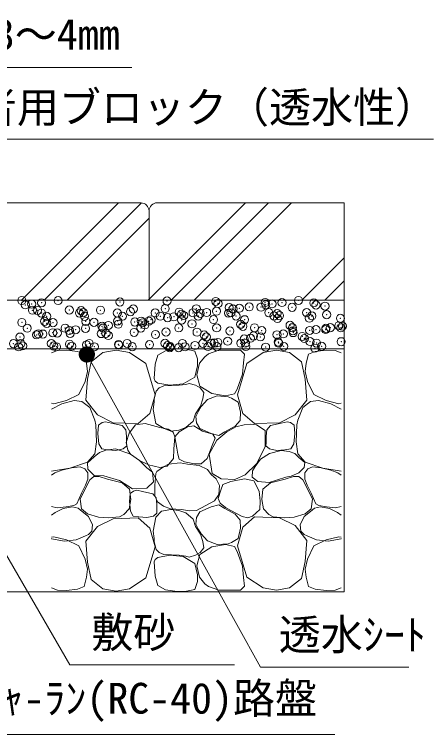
# Model space of a CAD drawing. Units: millimetres at full size, sheet at 1:10; details may follow other scales. Extents: x 170 to 2908, y 2192 to 4059.
# Drawn here: x 2072.3 to 2330.7, y 2849 to 3293.3 of the extents above; entities that cross this region are included whole.
import ezdxf
from ezdxf.enums import TextEntityAlignment as Align

# ---------------------------------------------------------------- set-up
doc = ezdxf.new("R2010")
doc.units = ezdxf.units.MM
doc.header["$LTSCALE"] = 10
doc.header["$PDMODE"] = 32
doc.header["$PDSIZE"] = 5
doc.linetypes.add('DASHED', pattern=[7.5, 6, -1.5])
doc.linetypes.add('USER1', pattern=[50, 37.5, -12.5])
for name, color, linetype, lineweight in [('_0-0_', 7, 'Continuous', 13), ('ハッチ', 4, 'Continuous', 13), ('本体', 7, 'Continuous', 13)]:
    doc.layers.add(name, color=color, linetype=linetype, lineweight=lineweight)
doc.styles.add('ＭＳ ゴシック', font='')
doc.styles.get('ＭＳ ゴシック').set_extended_font_data('MS Gothic')

# ---------------------------------------------------------------- blocks, each defined once
blk = doc.blocks.new('filled_dot')
at = {"color": 0, "linetype": 'Continuous', "lineweight": -2, "const_width": 1.25}
blk.add_lwpolyline([(-0.625, 0, 1), (0.625, 0, 1)], format="xyb", close=True, dxfattribs=at)

msp = doc.modelspace()

# ---------------------------------------------------------------- linework, layer by layer
at = {"layer": '_0-0_', "color": 1}
for p, q in [((1904.7, 3260.6), (2144.77, 3260.6)), ((1932.93, 3216.31), (2330.72, 3216.31)), ((2106.5, 2892.04), (2207.93, 2892.04)), ((2223.93, 2890.62), (2315.41, 2890.62)), ((1944.87, 2849.02), (2269.91, 2849.02))]:
    msp.add_line(p, q, dxfattribs=at)
for points in [[(1989.06, 3095.09), (1994.06, 3086.43), (2106.5, 2892.04)], [(2116.93, 3083.54), (2121.78, 3074.79), (2223.93, 2890.62)]]:
    msp.add_lwpolyline(points, dxfattribs=at)
at = {"layer": 'ハッチ'}
for p, q in [((2136.54, 3177.09), (2076.54, 3117.09)), ((2150.65, 3177.07), (2090.68, 3117.09)), ((2214.78, 3177.09), (2154.78, 3117.09)), ((2228.92, 3177.09), (2168.92, 3117.09)), ((2275.58, 3143.14), (2249.54, 3117.09)), ((2275.58, 3129), (2263.68, 3117.09))]:
    msp.add_line(p, q, dxfattribs=at)
at = {"layer": 'ハッチ', "linetype": 'USER1'}
for p, q in [((2243.07, 3177.09), (2183.07, 3117.09)), ((2155.28, 3167.55), (2104.82, 3117.09))]:
    msp.add_line(p, q, dxfattribs=at)
at = {"layer": 'ハッチ', "linetype": 'DASHED'}
msp.add_line((1485.53, 3087.09), (2275.58, 3087.09), dxfattribs=at)
at = {"layer": 'ハッチ'}
for points in [[(2115.91, 3066.88), (2117.32, 3073.06), (2116.75, 3078.11), (2115.35, 3083.73), (2111.13, 3085.41), (2104.39, 3086.26), (2098.77, 3085.97), (2095.13, 3084.57)], [(2252.96, 3066.88), (2251.56, 3073.06), (2252.12, 3078.11), (2253.52, 3083.73), (2257.74, 3085.41), (2264.48, 3086.26), (2270.1, 3085.97), (2273.74, 3084.57)], [(2095.13, 3053.43), (2096.52, 3053.12), (2104.39, 3055.09), (2111.98, 3058.74), (2115.91, 3066.88)], [(2273.74, 3053.43), (2272.35, 3053.12), (2264.48, 3055.09), (2256.89, 3058.74), (2252.96, 3066.88)], [(2121.81, 3043.01), (2118.72, 3050.87), (2113.94, 3054.52), (2109.17, 3055.09), (2101.58, 3053.12), (2095.13, 3049.83)], [(2247.06, 3043.01), (2250.15, 3050.87), (2254.93, 3054.52), (2259.7, 3055.09), (2267.29, 3053.12), (2273.74, 3049.83)], [(2095.13, 3011.43), (2106.42, 3013.43), (2117.32, 3017.18), (2121.81, 3022.23), (2122.91, 3029.67), (2122.37, 3040.2), (2121.81, 3043.01)], [(2273.74, 3011.43), (2262.45, 3013.43), (2251.56, 3017.18), (2247.06, 3022.23), (2245.96, 3029.67), (2246.5, 3040.2), (2247.06, 3043.01)], [(2110.77, 2991.38), (2113.7, 2997.89), (2116.14, 3002.94), (2117.61, 3006.51), (2117.61, 3010.42), (2115.65, 3013.02), (2112.72, 3014.16), (2107.51, 3013.67), (2101.49, 3012.21), (2097.09, 3010.58), (2095.13, 3008.98)], [(2258.1, 2991.38), (2255.17, 2997.89), (2252.73, 3002.94), (2251.26, 3006.51), (2251.26, 3010.42), (2253.22, 3013.02), (2256.15, 3014.16), (2261.36, 3013.67), (2267.38, 3012.21), (2271.78, 3010.58), (2273.74, 3008.98)], [(2095.13, 2989.8), (2098.56, 2988.94), (2104.26, 2989.43), (2108.82, 2990.41), (2110.77, 2991.38)], [(2273.74, 2989.8), (2270.31, 2988.94), (2264.61, 2989.43), (2260.06, 2990.41), (2258.1, 2991.38)], [(2117.93, 2972.51), (2120.05, 2974.47), (2120.37, 2978.37), (2117.93, 2983.58), (2114.02, 2986.67), (2111.58, 2988.62), (2107.84, 2989.43), (2102.38, 2988.48), (2097.37, 2986.04), (2095.13, 2984.43)], [(2250.94, 2972.51), (2248.82, 2974.47), (2248.5, 2978.37), (2250.94, 2983.58), (2254.85, 2986.67), (2257.29, 2988.62), (2261.03, 2989.43), (2266.49, 2988.48), (2271.51, 2986.04), (2273.74, 2984.43)], [(2095.13, 2969.9), (2095.22, 2969.86), (2103.1, 2968.29), (2110.28, 2969.1), (2113.21, 2970.4), (2116.14, 2971.54), (2117.93, 2972.51)], [(2273.74, 2969.9), (2273.65, 2969.86), (2265.78, 2968.29), (2258.59, 2969.1), (2255.66, 2970.4), (2252.73, 2971.54), (2250.94, 2972.51)], [(2095.13, 2970.75), (2096.52, 2971.07), (2104.39, 2969.1), (2111.98, 2965.45), (2115.91, 2957.31)], [(2273.74, 2970.75), (2272.35, 2971.07), (2264.48, 2969.1), (2256.89, 2965.45), (2252.96, 2957.31)], [(2115.91, 2957.31), (2117.32, 2951.13), (2116.75, 2946.08), (2115.35, 2940.46), (2111.13, 2938.78), (2104.39, 2937.93), (2098.77, 2938.21), (2095.13, 2939.62)], [(2252.96, 2957.31), (2251.56, 2951.13), (2252.12, 2946.08), (2253.52, 2940.46), (2257.74, 2938.78), (2264.48, 2937.93), (2270.1, 2938.21), (2273.74, 2939.62)]]:
    msp.add_lwpolyline(points, dxfattribs=at)
for points in [[(2135.07, 3086.13), (2126.89, 3084.68), (2119.67, 3078.91), (2117.26, 3068.33), (2116.3, 3055.35), (2123.52, 3046.21), (2133.14, 3041.4), (2148.54, 3040.92), (2155.76, 3047.17), (2159.13, 3058.71), (2153.36, 3077.95), (2143.25, 3084.68)], [(2158.42, 3068.68), (2159.08, 3077.47), (2160.62, 3083.18), (2165.46, 3085.82), (2172.72, 3086.92), (2178.43, 3086.7), (2183.49, 3085.6), (2185.25, 3080.76), (2185.25, 3076.59), (2183.49, 3069.55), (2176.23, 3065.38), (2168.1, 3064.5), (2160.62, 3065.82), (2159.08, 3067.14)], [(2191.99, 3083.89), (2198.3, 3086.16), (2211.67, 3086.16), (2214.19, 3083.64), (2213.43, 3078.34), (2212.93, 3071.28), (2209.65, 3062.21), (2207.88, 3059.18), (2202.33, 3057.92), (2194.01, 3059.44), (2186.69, 3063.97), (2184.68, 3071.03), (2186.44, 3078.09), (2189.72, 3082.12)], [(2233.8, 3086.13), (2241.98, 3084.68), (2249.2, 3078.91), (2251.61, 3068.33), (2252.57, 3055.35), (2245.35, 3046.21), (2235.73, 3041.4), (2220.33, 3040.92), (2213.11, 3047.17), (2209.74, 3058.71), (2215.52, 3077.95), (2225.62, 3084.68)], [(2158.54, 3056.05), (2159.72, 3060.95), (2161.49, 3062.91), (2164.43, 3064.09), (2173.85, 3064.48), (2177.97, 3065.07), (2179.94, 3065.66), (2183.86, 3064.48), (2186.81, 3062.91), (2189.16, 3059.97), (2188.38, 3056.05), (2187, 3051.54), (2183.86, 3046.83), (2182.49, 3042.32), (2177.97, 3038.4), (2173.66, 3036.83), (2168.75, 3036.24), (2164.53, 3037.95), (2159.52, 3040.95), (2157.76, 3049.58), (2158.54, 3054.28)], [(2187.39, 3051.34), (2191.32, 3055.66), (2197.29, 3057.92), (2204.1, 3057.42), (2206.12, 3056.66), (2210.15, 3054.14), (2211.67, 3047.84), (2211.41, 3042.8), (2208.39, 3039.27), (2202.08, 3035.74), (2198.3, 3033.47), (2193.51, 3034.73), (2186.69, 3037.76), (2184.45, 3041.34), (2184.06, 3045.26), (2185.82, 3048.6)], [(2141.33, 3029), (2141.33, 3033.05), (2141, 3037.11), (2138.8, 3039.64), (2132.21, 3041.16), (2128.49, 3042), (2126.29, 3041.5), (2124.09, 3039.81), (2123.75, 3034.74), (2124.26, 3028.32), (2126.08, 3025.26), (2129.78, 3024.64), (2134.85, 3024.34), (2139.31, 3025.26), (2141.5, 3027.14)], [(2143.93, 3022.07), (2142.19, 3024.58), (2141.17, 3029.31), (2143.12, 3034.95), (2147.01, 3040.03), (2152.97, 3040.9), (2161.94, 3038.52), (2167.12, 3037.39), (2170.08, 3035.68), (2171.13, 3032.62), (2170.66, 3025), (2170.38, 3019.33), (2166.51, 3014.61), (2161.87, 3013.73), (2154.97, 3015.48), (2149.38, 3018.16)], [(2171.13, 3032.62), (2173.75, 3035.87), (2179.04, 3038.89), (2182.95, 3039.48), (2188.21, 3036.16), (2194.65, 3034.41), (2196.02, 3031.87), (2194.26, 3027.39), (2191.14, 3019.39), (2187.43, 3016.08), (2183.34, 3016.08), (2177.23, 3017.38), (2173.75, 3018.84), (2172.93, 3022.05), (2172.42, 3025.76)], [(2208.84, 3038.8), (2213.9, 3040.2), (2217.84, 3040.48), (2221.49, 3040.2), (2226.83, 3036.55), (2226.83, 3026.44), (2221.49, 3016.05), (2214.45, 3009.17), (2208.24, 3006.48), (2199.84, 3006.82), (2194.23, 3010.16), (2192.27, 3021.95), (2197.04, 3030.65), (2203.22, 3035.71)], [(2227.54, 3029), (2227.54, 3033.05), (2227.87, 3037.11), (2230.07, 3039.64), (2236.67, 3041.16), (2240.38, 3042), (2242.58, 3041.5), (2244.78, 3039.81), (2245.12, 3034.74), (2244.61, 3028.32), (2242.79, 3025.26), (2239.1, 3024.64), (2234.02, 3024.34), (2229.56, 3025.26), (2227.37, 3027.14)], [(2157.95, 3004.88), (2157.35, 3010.84), (2153.98, 3013.54), (2149.38, 3018.16), (2143.93, 3022.07), (2134.62, 3025.32), (2128.71, 3024.58), (2124.65, 3023.11), (2121.51, 3020.34), (2117.27, 3016.65), (2117.64, 3012.77), (2121.51, 3008.9), (2127.5, 3008.66), (2137.05, 3005.87), (2145.01, 3000.7), (2153.97, 3001.1)], [(2218.81, 3007.82), (2218.98, 3011.68), (2220.66, 3014.37), (2224.01, 3018.9), (2229.56, 3022.34), (2236.79, 3024.18), (2241.71, 3023.57), (2245.1, 3022.34), (2247.71, 3020.03), (2251.25, 3016.96), (2250.94, 3013.73), (2247.71, 3010.5), (2242.94, 3008.5), (2239.71, 3007.73), (2229.39, 3004.64), (2222.34, 3005.14)], [(2160.02, 3011.4), (2164.19, 3014.17), (2167.22, 3015.77), (2174.49, 3016.71), (2178.93, 3015.91), (2186.2, 3015.1), (2191.31, 3012.55), (2193.6, 3009.45), (2196.69, 3006.9), (2198.71, 3002.73), (2198.31, 2997.08), (2195.62, 2993.31), (2190.23, 2990.35), (2184.58, 2987.26), (2180.27, 2987.13), (2175.3, 2987.93), (2168.57, 2988.34), (2164.26, 2989.95), (2160.49, 2992.51), (2158.88, 2996.41), (2158.88, 3002.73), (2159.55, 3009.99)], [(2136.98, 2983.41), (2139.75, 2984.71), (2143, 2988.29), (2144.14, 2994.15), (2143.33, 3000.5), (2138.61, 3004.24), (2129.65, 3006.68), (2124.61, 3008.3), (2121.19, 3008.3), (2118.75, 3006.19), (2115.33, 2999.36), (2112.72, 2994.31), (2113.7, 2988.29), (2117.28, 2985.2), (2124.12, 2983.25), (2130.3, 2982.76)], [(2231.89, 2983.41), (2229.13, 2984.71), (2225.87, 2988.29), (2224.73, 2994.15), (2225.54, 3000.5), (2230.26, 3004.24), (2239.22, 3006.68), (2244.26, 3008.3), (2247.68, 3008.3), (2250.13, 3006.19), (2253.54, 2999.36), (2256.15, 2994.31), (2255.17, 2988.29), (2251.59, 2985.2), (2244.75, 2983.25), (2238.57, 2982.76)], [(2202.36, 2989.2), (2199.17, 2991.72), (2197.83, 2994.74), (2199.51, 2999.77), (2200.68, 3003.3), (2205.72, 3005.14), (2214.11, 3006.82), (2219.82, 3005.48), (2223.18, 2999.1), (2223.85, 2993.06), (2223.51, 2987.86), (2218.98, 2983.67), (2216.13, 2982.66), (2212.77, 2983.5), (2205.72, 2987.19)], [(2160.01, 2987.4), (2160.01, 2991.25), (2159.68, 2995.1), (2157.6, 2997.51), (2151.33, 2998.96), (2147.8, 2999.76), (2145.71, 2999.28), (2143.62, 2997.67), (2143.3, 2992.86), (2143.78, 2986.76), (2145.52, 2983.85), (2149.02, 2983.27), (2153.85, 2982.97), (2158.09, 2983.85), (2160.17, 2985.63)], [(2187.39, 2972.85), (2191.32, 2968.53), (2197.29, 2966.26), (2204.1, 2966.77), (2206.12, 2967.53), (2210.15, 2970.05), (2211.67, 2976.35), (2211.41, 2981.39), (2208.39, 2984.92), (2202.08, 2988.45), (2198.3, 2990.72), (2193.51, 2989.46), (2186.69, 2986.43), (2184.45, 2982.85), (2184.06, 2978.93), (2185.82, 2975.59)], [(2158.54, 2968.14), (2159.72, 2963.24), (2161.49, 2961.27), (2164.43, 2960.1), (2173.85, 2959.7), (2177.97, 2959.12), (2179.94, 2958.53), (2183.86, 2959.7), (2186.81, 2961.27), (2189.16, 2964.22), (2188.38, 2968.14), (2187, 2972.65), (2183.86, 2977.36), (2182.49, 2981.87), (2177.97, 2985.79), (2173.66, 2987.36), (2168.75, 2987.95), (2162.86, 2986.77), (2159.52, 2983.24), (2157.76, 2974.61), (2158.54, 2969.9)], [(2135.07, 2937.5), (2126.89, 2938.94), (2119.67, 2944.71), (2117.26, 2955.29), (2116.3, 2968.28), (2123.52, 2977.41), (2133.14, 2982.22), (2148.54, 2982.7), (2155.76, 2976.45), (2159.13, 2964.91), (2153.36, 2945.67), (2143.25, 2938.94)], [(2233.8, 2938.06), (2241.98, 2939.5), (2249.2, 2945.27), (2251.61, 2955.85), (2252.57, 2968.84), (2245.35, 2977.98), (2235.73, 2982.79), (2220.33, 2983.27), (2213.11, 2977.02), (2209.74, 2965.47), (2215.52, 2946.24), (2225.62, 2939.5)], [(2191.99, 2940.3), (2198.3, 2938.03), (2211.67, 2938.03), (2214.19, 2940.55), (2213.43, 2945.85), (2212.93, 2952.9), (2209.65, 2961.98), (2207.88, 2965), (2202.33, 2966.26), (2194.01, 2964.75), (2186.69, 2960.21), (2184.68, 2953.16), (2186.44, 2946.1), (2189.72, 2942.06)], [(2158.42, 2955.51), (2159.08, 2946.72), (2160.62, 2941.01), (2165.46, 2938.37), (2172.72, 2937.27), (2178.43, 2937.49), (2183.49, 2938.59), (2185.25, 2943.42), (2185.25, 2947.6), (2183.49, 2954.63), (2176.23, 2958.81), (2168.1, 2959.69), (2160.62, 2958.37), (2159.08, 2957.05)]]:
    msp.add_lwpolyline(points, close=True, dxfattribs=at)
for p in [(2076.86, 3116.81), (2099.2, 3116.76), (2166.39, 3116.49), (2247.43, 3116.86), (2079.01, 3114.11), (2082.91, 3114.62), (2089.01, 3115.42), (2137.32, 3115.89), (2196.4, 3116.24), (2197.78, 3114.97), (2204.68, 3112.46), (2210.96, 3112.06), (2217.05, 3112.86), (2224.31, 3112.71), (2226.86, 3115.57), (2227.24, 3114.2), (2231.14, 3114.72), (2237.24, 3115.52), (2243.49, 3112.61), (2256.87, 3115.32), (2258.25, 3114.05), (2263.75, 3113.34), (2083.38, 3110.83), (2086.53, 3110.68), (2088.99, 3109.03), (2106.16, 3110.93), (2112.35, 3109.07), (2113.39, 3110.57), (2114.77, 3109.31), (2125.34, 3110.84), (2135.71, 3109.12), (2143.84, 3109.91), (2145.6, 3111.57), (2159.06, 3109.16), (2165.23, 3111.82), (2173.86, 3109.65), (2175.24, 3108.39), (2176.68, 3107.55), (2182.42, 3109.2), (2184.42, 3111.73), (2186.86, 3108.89), (2190.77, 3109.4), (2196.86, 3110.2), (2204.31, 3108.99), (2205.77, 3109.24), (2207.05, 3111.54), (2229.13, 3109.29), (2234.32, 3108.73), (2252.49, 3109.33), (2264.77, 3108.07), (2076.86, 3103.26), (2090.85, 3103.99), (2092.16, 3107.02), (2096.04, 3103.17), (2115.51, 3107.06), (2116.3, 3103.9), (2121.3, 3103.33), (2135.93, 3104.15), (2138.87, 3107.1), (2146.49, 3103.57), (2150.39, 3104.08), (2151.31, 3103.07), (2155.12, 3104.06), (2156.49, 3104.89), (2162.22, 3107.14), (2166.68, 3106.23), (2170.58, 3106.74), (2175.37, 3104.79), (2185.58, 3107.19), (2195.01, 3105.04), (2208.94, 3107.23), (2214.19, 3104.95), (2232.29, 3107.27), (2234.45, 3105.67), (2235.7, 3107.47), (2254.08, 3105.93), (2255.65, 3107.31), (2273.27, 3105.83), (2080.19, 3099.72), (2092.23, 3102.73), (2103.54, 3099.76), (2110.01, 3098.77), (2116.11, 3099.57), (2126.3, 3100.91), (2126.9, 3099.81), (2130.2, 3101.43), (2136.3, 3102.23), (2150.25, 3099.85), (2152.69, 3101.8), (2173.61, 3099.89), (2181.76, 3102.41), (2196.97, 3099.93), (2211.77, 3102.15), (2213.16, 3100.88), (2220.32, 3099.98), (2242.23, 3101.49), (2243.68, 3100.02), (2258.25, 3098.87), (2264.22, 3098.89), (2264.34, 3099.67), (2267.03, 3100.06), (2272.24, 3101.23), (2273.62, 3099.96), (2274.53, 3101.01), (2075.73, 3094.26), (2085.92, 3095.6), (2087, 3096.23), (2089.83, 3096.11), (2095.92, 3096.91), (2098.75, 3096.75), (2106.11, 3098.26), (2106.63, 3096.48), (2125.82, 3096.39), (2128.76, 3096.49), (2130.15, 3095.22), (2146.07, 3097.12), (2159.22, 3095.83), (2165.71, 3097.37), (2184.89, 3097.28), (2189.23, 3095.57), (2190.61, 3094.3), (2205.15, 3098.01), (2219.68, 3094.9), (2223.97, 3094.35), (2224.78, 3098.26), (2234.16, 3095.69), (2238.06, 3096.21), (2243.97, 3098.16), (2244.16, 3097.01), (2249.69, 3094.65), (2254.34, 3098.35), (2071.69, 3090.21), (2076.21, 3090.16), (2095.05, 3090.25), (2106.22, 3089.91), (2118.41, 3090.29), (2141.76, 3090.34), (2165.12, 3090.38), (2175.85, 3090.34), (2188.47, 3090.42), (2193.78, 3090.38), (2195.48, 3090.59), (2197.68, 3090.89), (2203.78, 3091.69), (2211.83, 3090.46), (2213.97, 3093.04), (2214.66, 3090.49), (2217.87, 3093.55), (2234.92, 3091.22), (2235.19, 3090.51), (2251.07, 3093.38), (2254.55, 3091.47), (2258.54, 3090.55), (2273.74, 3091.38), (2074.86, 3088.19), (2077.33, 3088.81), (2096.52, 3088.72), (2098.21, 3088.24), (2107.6, 3088.64), (2116.77, 3089.45), (2121.57, 3088.28), (2136.4, 3089.7), (2136.67, 3089.24), (2144.93, 3088.32), (2155.59, 3089.61), (2166.68, 3088.99), (2168.06, 3087.72), (2168.28, 3088.36), (2173.59, 3087.72), (2177.49, 3088.23), (2183.59, 3089.04), (2191.64, 3088.41), (2197.14, 3088.32), (2214.99, 3088.45), (2227.15, 3088.06), (2238.35, 3088.49), (2257.6, 3087.4), (2261.71, 3088.53)]:
    msp.add_point(p, dxfattribs=at)
at = {"layer": '本体'}
for p, q in [((2150.31, 3177.09), (1860.28, 3177.09)), ((2275.58, 3177.09), (2160.28, 3177.09)), ((2275.58, 3177.09), (2275.58, 2937.09)), ((2155.28, 3172.09), (2155.28, 3117.09)), ((2155.28, 3117.09), (2155.28, 3172.09)), ((1485.53, 3117.09), (2275.58, 3117.09)), ((1485.53, 3087.09), (2274.97, 3087.09)), ((1485.53, 2937.09), (2275.58, 2937.09))]:
    msp.add_line(p, q, dxfattribs=at)
for centre, radius, start, end in [((2150.09, 3171.91), 5.19, 2.0582, 87.6364), ((2160.42, 3171.96), 5.14, 91.522, 178.48)]:
    msp.add_arc(centre, radius, start, end, dxfattribs=at)

# ---------------------------------------------------------------- block references
at = {"layer": '_0-0_', "color": 1, "xscale": 4, "yscale": 4, "rotation": 299}
msp.add_blockref('filled_dot', (2116.93, 3083.54), dxfattribs=at)

# ---------------------------------------------------------------- texts
at = {"layer": '_0-0_', "color": 3, "style": 'ＭＳ ゴシック'}
for s, p in [('砂目地\u3000幅3～4mm', (1930.07, 3265.85)), ('視覚障害者用ブロック（透水性）', (1944.31, 3220.82)), ('敷砂', (2119.65, 2896.92)), ('透水ｼｰﾄ', (2235.3, 2895.5)), ('再生ｸﾗｯｼｬ-ﾗﾝ(RC-40)路盤', (1961.24, 2856.26))]:
    msp.add_text(s, height=18.99, dxfattribs=at).set_placement(p, align=Align.BOTTOM_LEFT)

doc.saveas('drawing.dxf')
